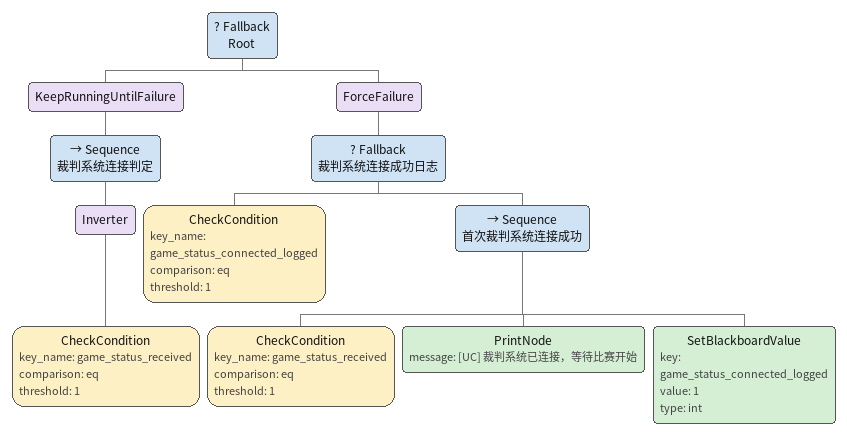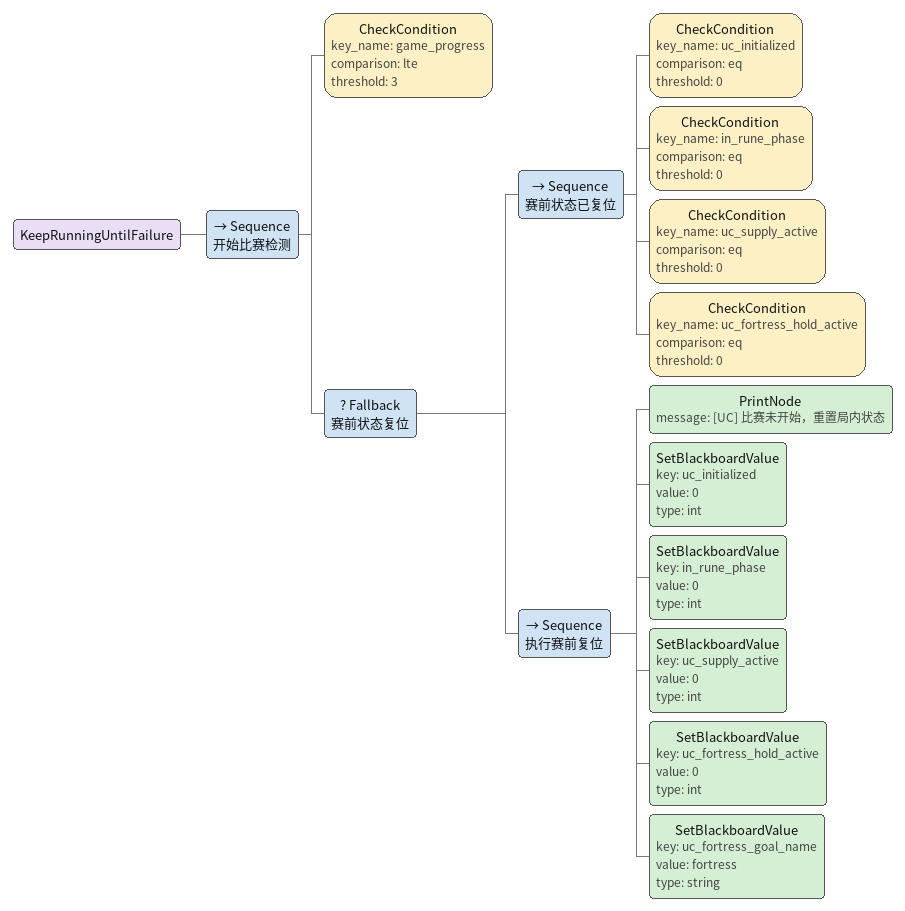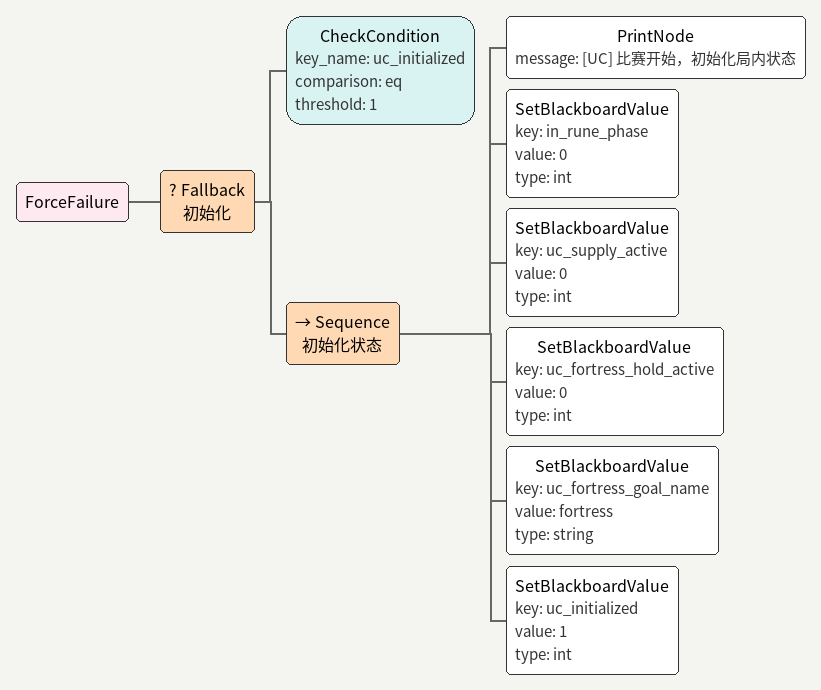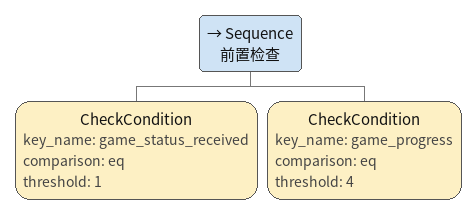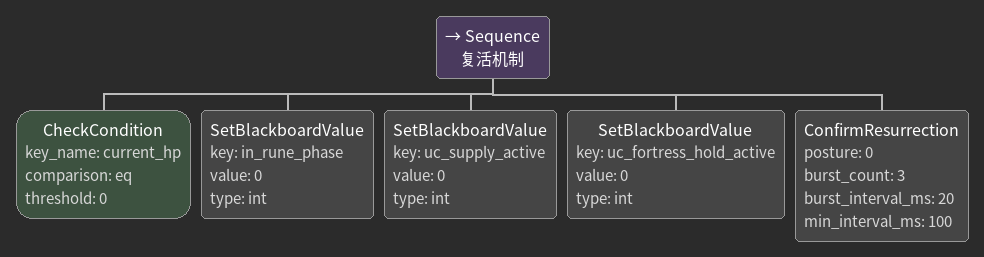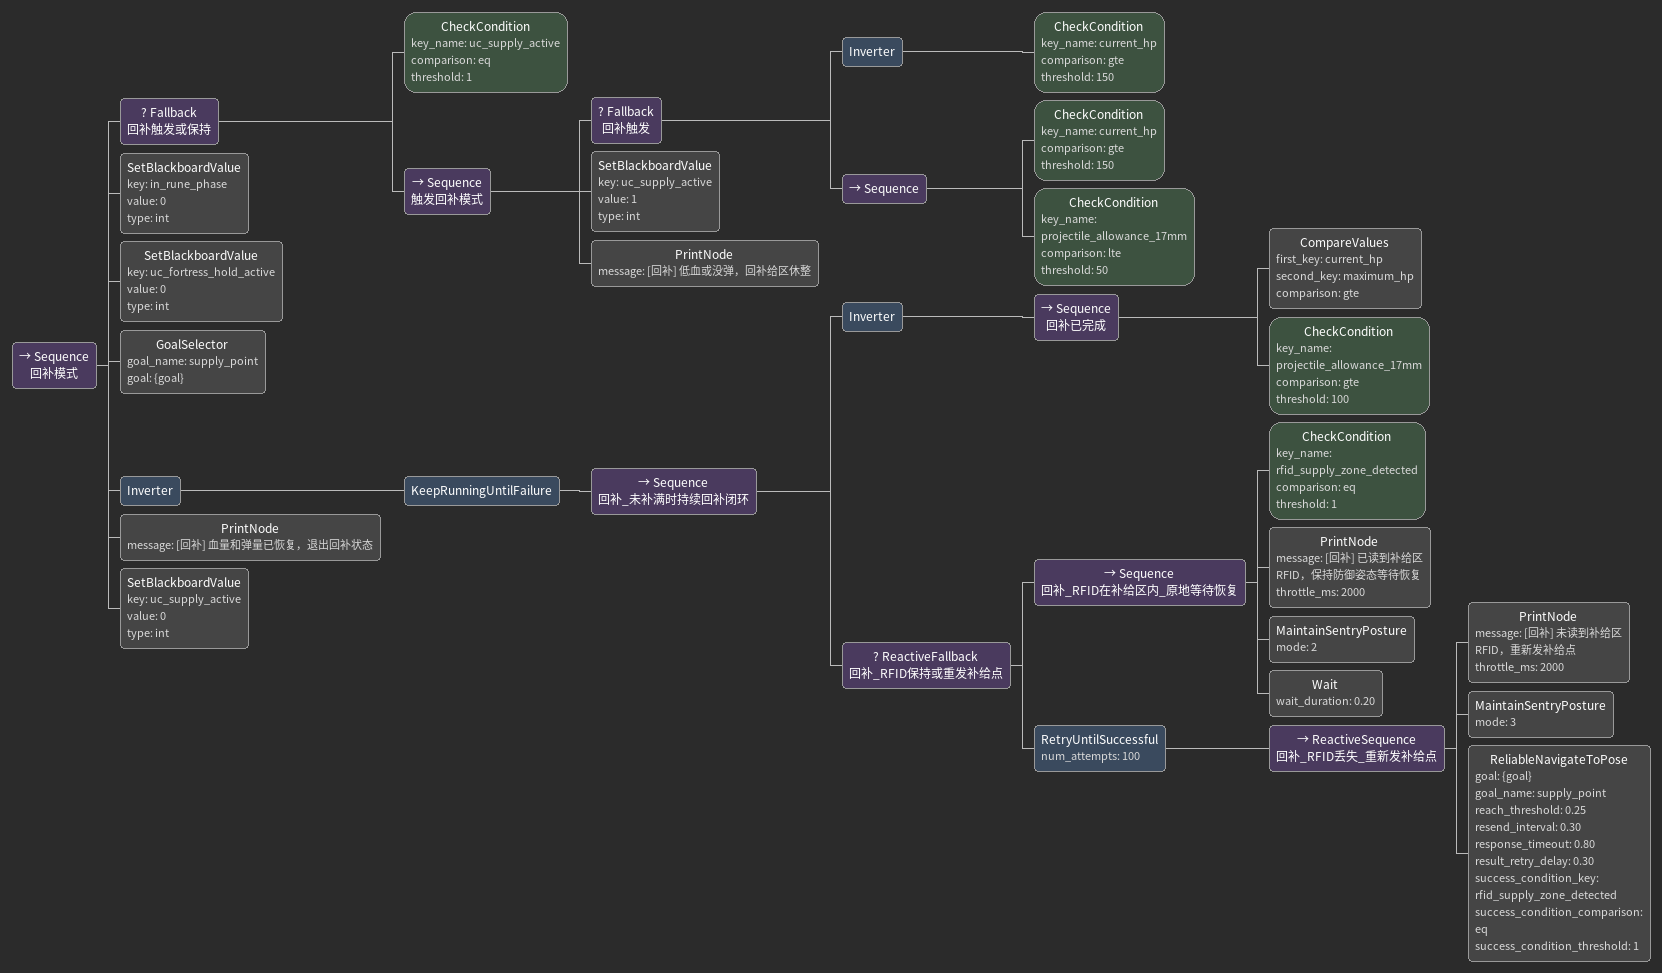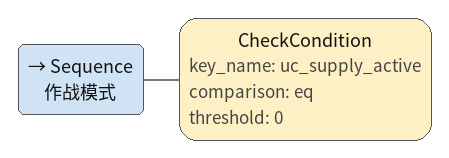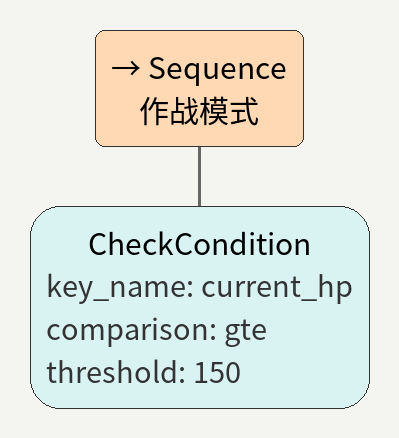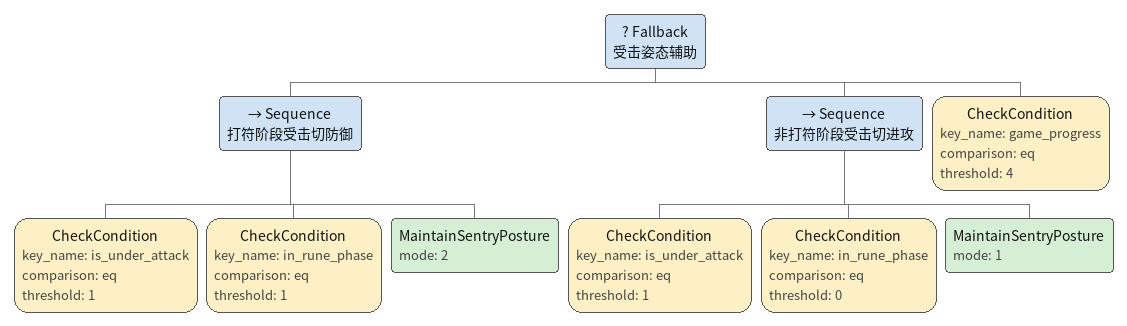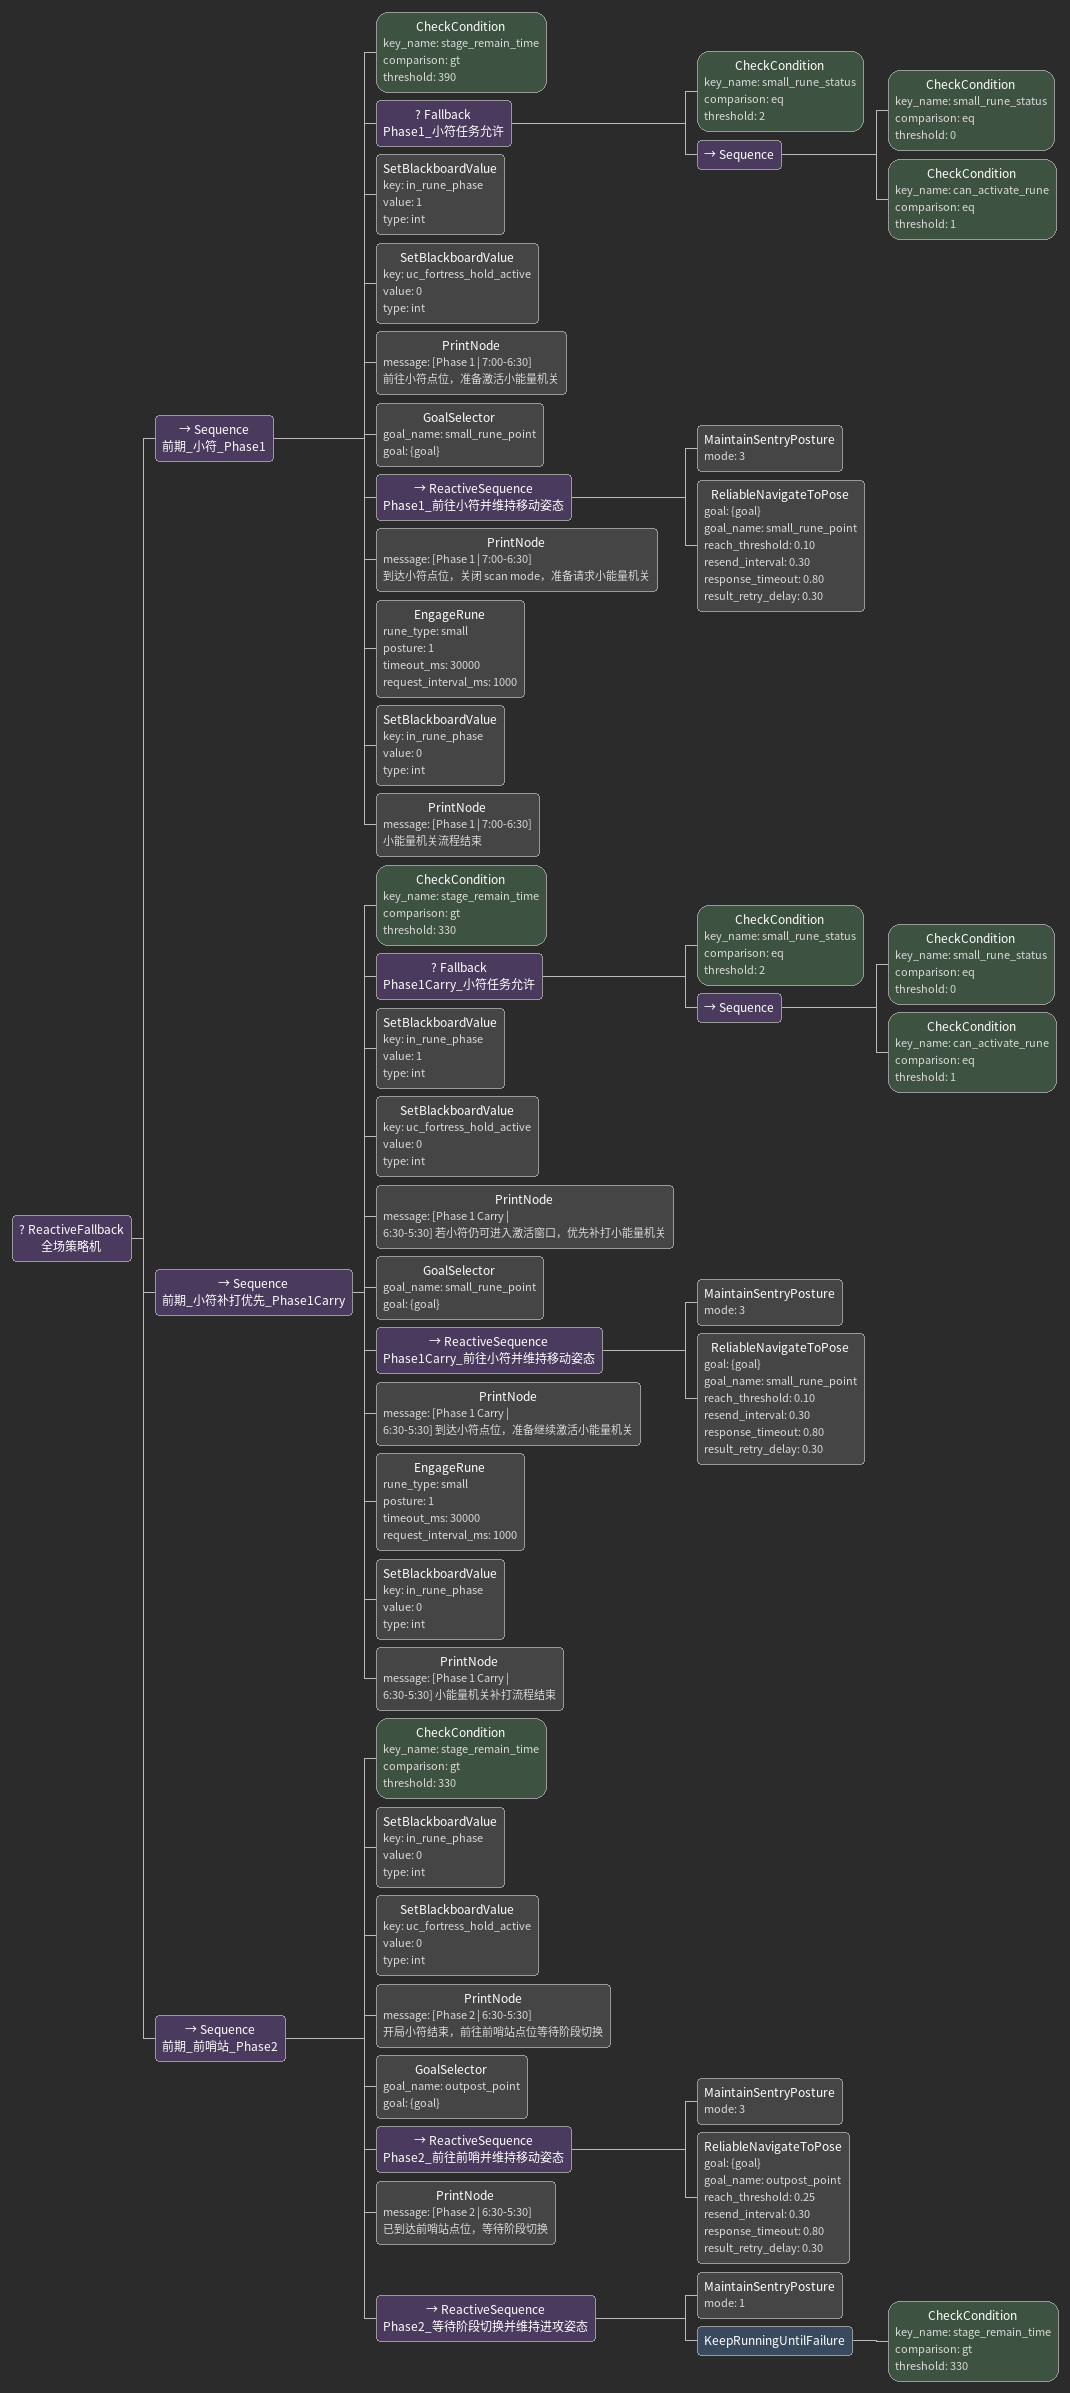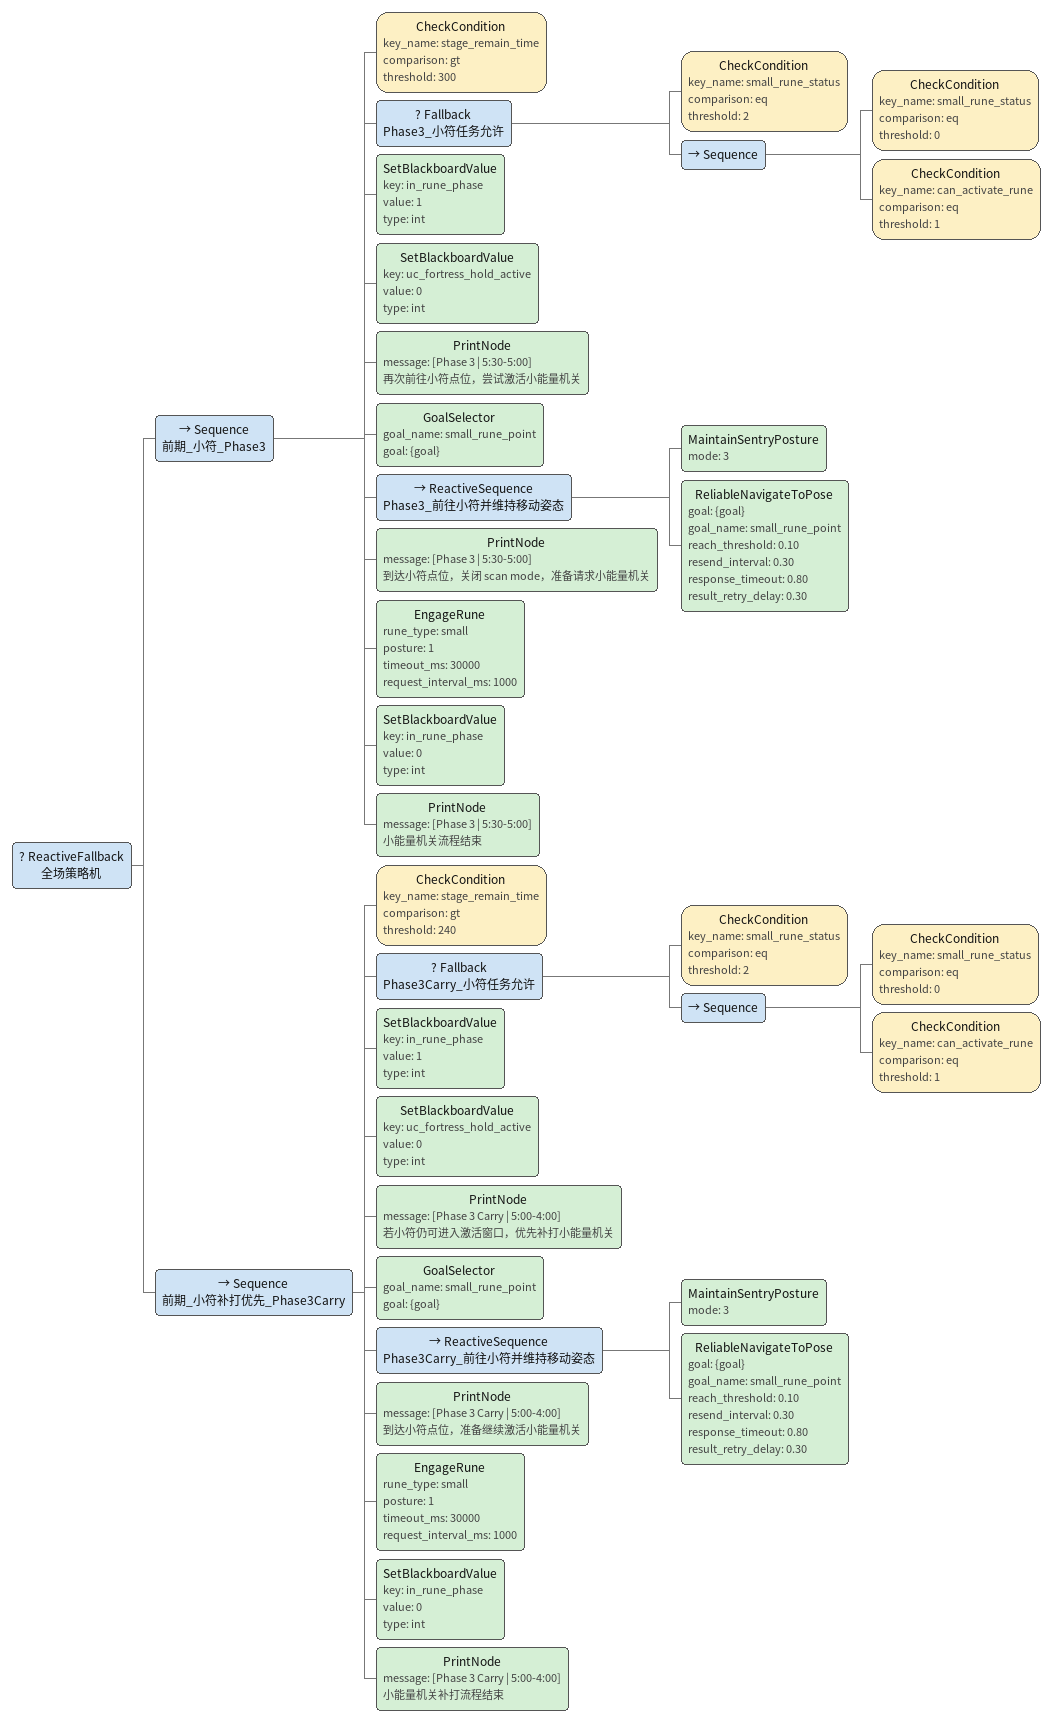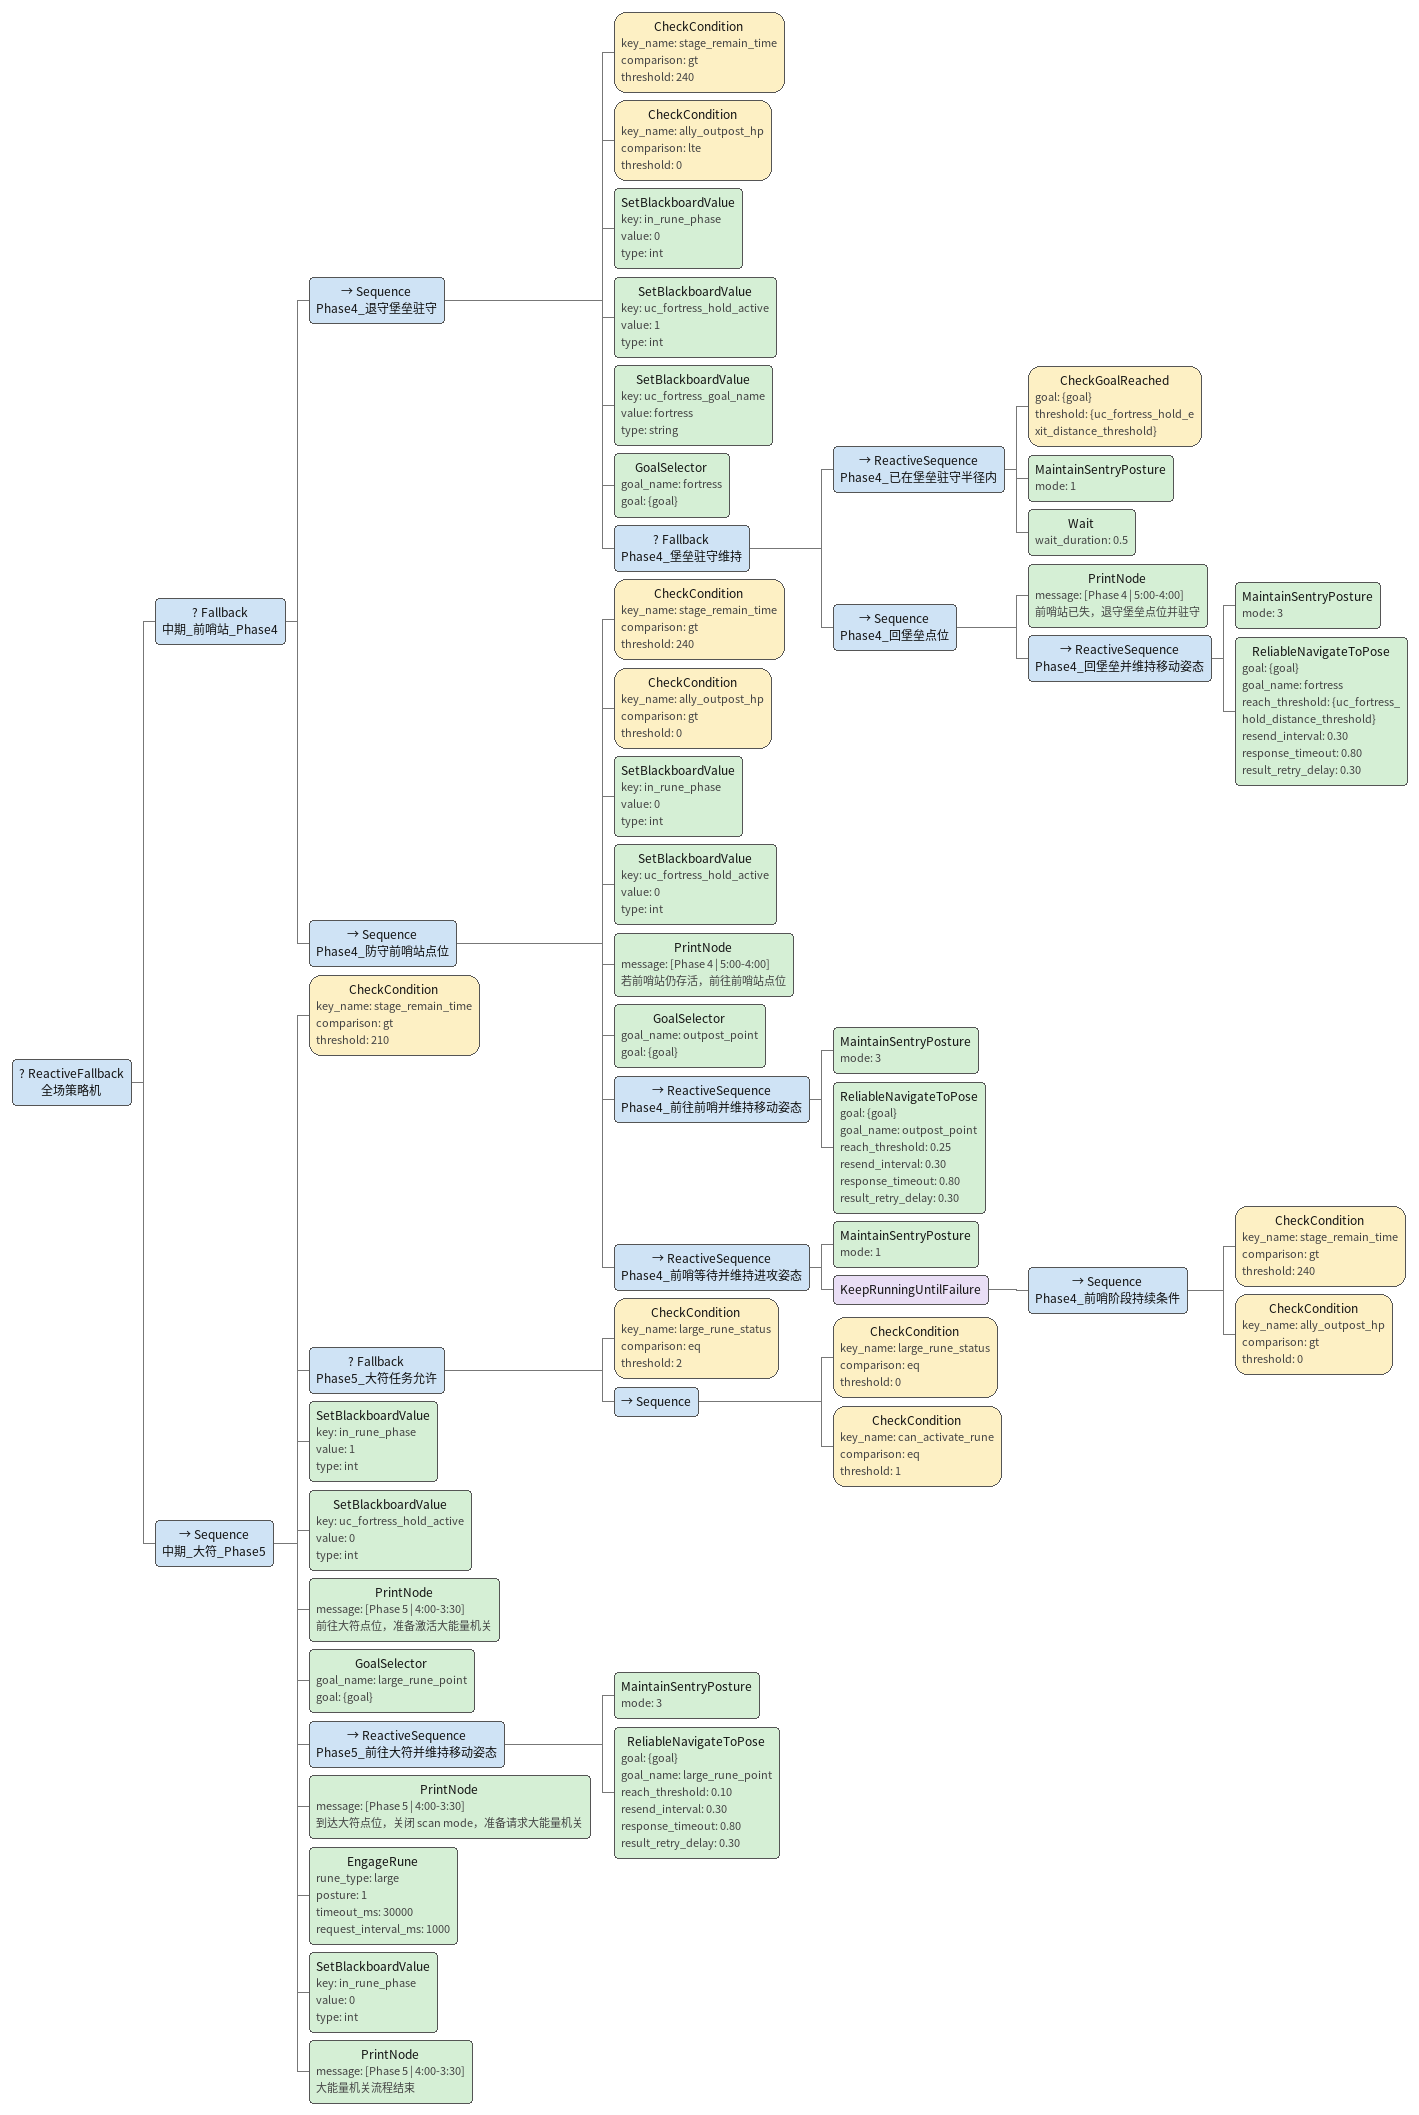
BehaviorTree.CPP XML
<Fallback name="Root">
  <KeepRunningUntilFailure>
    <Sequence name="裁判系统连接判定">
      <Inverter>
        <CheckCondition key_name="game_status_received" comparison="eq" threshold="1"/>
      </Inverter>
    </Sequence>
  </KeepRunningUntilFailure>
  <ForceFailure>
    <Fallback name="裁判系统连接成功日志">
      <CheckCondition key_name="game_status_connected_logged" comparison="eq" threshold="1"/>
      <Sequence name="首次裁判系统连接成功">
        <CheckCondition key_name="game_status_received" comparison="eq" threshold="1"/>
        <PrintNode message="[UC] 裁判系统已连接，等待比赛开始"/>
        <SetBlackboardValue key="game_status_connected_logged" value="1" type="int"/>
      </Sequence>
    </Fallback>
  </ForceFailure>
</Fallback>

<KeepRunningUntilFailure>
  <Sequence name="开始比赛检测">
    <CheckCondition key_name="game_progress" comparison="lte" threshold="3"/>
    <Fallback name="赛前状态复位">
      <Sequence name="赛前状态已复位">
        <CheckCondition key_name="uc_initialized" comparison="eq" threshold="0"/>
        <CheckCondition key_name="in_rune_phase" comparison="eq" threshold="0"/>
        <CheckCondition key_name="uc_supply_active" comparison="eq" threshold="0"/>
        <CheckCondition key_name="uc_fortress_hold_active" comparison="eq" threshold="0"/>
      </Sequence>
      <Sequence name="执行赛前复位">
        <PrintNode message="[UC] 比赛未开始，重置局内状态"/>
        <SetBlackboardValue key="uc_initialized" value="0" type="int"/>
        <SetBlackboardValue key="in_rune_phase" value="0" type="int"/>
        <SetBlackboardValue key="uc_supply_active" value="0" type="int"/>
        <SetBlackboardValue key="uc_fortress_hold_active" value="0" type="int"/>
        <SetBlackboardValue key="uc_fortress_goal_name" value="fortress" type="string"/>
      </Sequence>
    </Fallback>
  </Sequence>
</KeepRunningUntilFailure>

<ForceFailure>
  <Fallback name="初始化">
    <CheckCondition key_name="uc_initialized" comparison="eq" threshold="1"/>
    <Sequence name="初始化状态">
      <PrintNode message="[UC] 比赛开始，初始化局内状态"/>
      <SetBlackboardValue key="in_rune_phase" value="0" type="int"/>
      <SetBlackboardValue key="uc_supply_active" value="0" type="int"/>
      <SetBlackboardValue key="uc_fortress_hold_active" value="0" type="int"/>
      <SetBlackboardValue key="uc_fortress_goal_name" value="fortress" type="string"/>
      <SetBlackboardValue key="uc_initialized" value="1" type="int"/>
    </Sequence>
  </Fallback>
</ForceFailure>

<Sequence name="前置检查">
  <CheckCondition key_name="game_status_received" comparison="eq" threshold="1"/>
  <CheckCondition key_name="game_progress" comparison="eq" threshold="4"/>
</Sequence>

<Sequence name="复活机制">
  <CheckCondition key_name="current_hp" comparison="eq" threshold="0"/>
  <SetBlackboardValue key="in_rune_phase" value="0" type="int"/>
  <SetBlackboardValue key="uc_supply_active" value="0" type="int"/>
  <SetBlackboardValue key="uc_fortress_hold_active" value="0" type="int"/>
  <ConfirmResurrection posture="0" burst_count="3" burst_interval_ms="20" min_interval_ms="100"/>
</Sequence>

<Sequence name="回补模式">
  <Fallback name="回补触发或保持">
    <CheckCondition key_name="uc_supply_active" comparison="eq" threshold="1"/>
    <Sequence name="触发回补模式">
      <Fallback name="回补触发">
        <Inverter>
          <CheckCondition key_name="current_hp" comparison="gte" threshold="150"/>
        </Inverter>
        <Sequence>
          <CheckCondition key_name="current_hp" comparison="gte" threshold="150"/>
          <CheckCondition key_name="projectile_allowance_17mm" comparison="lte" threshold="50"/>
        </Sequence>
      </Fallback>
      <SetBlackboardValue key="uc_supply_active" value="1" type="int"/>
      <PrintNode message="[回补] 低血或没弹，回补给区休整"/>
    </Sequence>
  </Fallback>
  <SetBlackboardValue key="in_rune_phase" value="0" type="int"/>
  <SetBlackboardValue key="uc_fortress_hold_active" value="0" type="int"/>
  <GoalSelector goal_name="supply_point" goal="{goal}"/>
  <Inverter>
    <KeepRunningUntilFailure>
      <Sequence name="回补_未补满时持续回补闭环">
        <Inverter>
          <Sequence name="回补已完成">
            <CompareValues first_key="current_hp" second_key="maximum_hp" comparison="gte"/>
            <CheckCondition key_name="projectile_allowance_17mm" comparison="gte" threshold="100"/>
          </Sequence>
        </Inverter>
        <ReactiveFallback name="回补_RFID保持或重发补给点">
          <Sequence name="回补_RFID在补给区内_原地等待恢复">
            <CheckCondition key_name="rfid_supply_zone_detected" comparison="eq" threshold="1"/>
            <PrintNode message="[回补] 已读到补给区 RFID，保持防御姿态等待恢复" throttle_ms="2000"/>
            <MaintainSentryPosture mode="2"/>
            <Wait wait_duration="0.20"/>
          </Sequence>
          <RetryUntilSuccessful num_attempts="100">
            <ReactiveSequence name="回补_RFID丢失_重新发补给点">
              <PrintNode message="[回补] 未读到补给区 RFID，重新发补给点" throttle_ms="2000"/>
              <MaintainSentryPosture mode="3"/>
              <ReliableNavigateToPose goal="{goal}" goal_name="supply_point" reach_threshold="0.25" resend_interval="0.30" response_timeout="0.80" result_retry_delay="0.30" success_condition_key="rfid_supply_zone_detected" success_condition_comparison="eq" success_condition_threshold="1"/>
            </ReactiveSequence>
          </RetryUntilSuccessful>
        </ReactiveFallback>
      </Sequence>
    </KeepRunningUntilFailure>
  </Inverter>
  <PrintNode message="[回补] 血量和弹量已恢复，退出回补状态"/>
  <SetBlackboardValue key="uc_supply_active" value="0" type="int"/>
</Sequence>

<Sequence name="作战模式">
  <CheckCondition key_name="uc_supply_active" comparison="eq" threshold="0"/>
</Sequence>

<Sequence name="作战模式">
  <CheckCondition key_name="current_hp" comparison="gte" threshold="150"/>
</Sequence>

<Fallback name="受击姿态辅助">
  <Sequence name="打符阶段受击切防御">
    <CheckCondition key_name="is_under_attack" comparison="eq" threshold="1"/>
    <CheckCondition key_name="in_rune_phase" comparison="eq" threshold="1"/>
    <MaintainSentryPosture mode="2"/>
  </Sequence>
  <Sequence name="非打符阶段受击切进攻">
    <CheckCondition key_name="is_under_attack" comparison="eq" threshold="1"/>
    <CheckCondition key_name="in_rune_phase" comparison="eq" threshold="0"/>
    <MaintainSentryPosture mode="1"/>
  </Sequence>
  <CheckCondition key_name="game_progress" comparison="eq" threshold="4"/>
</Fallback>

<ReactiveFallback name="全场策略机">
  <Sequence name="前期_小符_Phase1">
    <CheckCondition key_name="stage_remain_time" comparison="gt" threshold="390"/>
    <Fallback name="Phase1_小符任务允许">
      <CheckCondition key_name="small_rune_status" comparison="eq" threshold="2"/>
      <Sequence>
        <CheckCondition key_name="small_rune_status" comparison="eq" threshold="0"/>
        <CheckCondition key_name="can_activate_rune" comparison="eq" threshold="1"/>
      </Sequence>
    </Fallback>
    <SetBlackboardValue key="in_rune_phase" value="1" type="int"/>
    <SetBlackboardValue key="uc_fortress_hold_active" value="0" type="int"/>
    <PrintNode message="[Phase 1 | 7:00-6:30] 前往小符点位，准备激活小能量机关"/>
    <GoalSelector goal_name="small_rune_point" goal="{goal}"/>
    <ReactiveSequence name="Phase1_前往小符并维持移动姿态">
      <MaintainSentryPosture mode="3"/>
      <ReliableNavigateToPose goal="{goal}" goal_name="small_rune_point" reach_threshold="0.10" resend_interval="0.30" response_timeout="0.80" result_retry_delay="0.30"/>
    </ReactiveSequence>
    <PrintNode message="[Phase 1 | 7:00-6:30] 到达小符点位，关闭 scan mode，准备请求小能量机关"/>
    <EngageRune rune_type="small" posture="1" timeout_ms="30000" request_interval_ms="1000"/>
    <SetBlackboardValue key="in_rune_phase" value="0" type="int"/>
    <PrintNode message="[Phase 1 | 7:00-6:30] 小能量机关流程结束"/>
  </Sequence>
  <Sequence name="前期_小符补打优先_Phase1Carry">
    <CheckCondition key_name="stage_remain_time" comparison="gt" threshold="330"/>
    <Fallback name="Phase1Carry_小符任务允许">
      <CheckCondition key_name="small_rune_status" comparison="eq" threshold="2"/>
      <Sequence>
        <CheckCondition key_name="small_rune_status" comparison="eq" threshold="0"/>
        <CheckCondition key_name="can_activate_rune" comparison="eq" threshold="1"/>
      </Sequence>
    </Fallback>
    <SetBlackboardValue key="in_rune_phase" value="1" type="int"/>
    <SetBlackboardValue key="uc_fortress_hold_active" value="0" type="int"/>
    <PrintNode message="[Phase 1 Carry | 6:30-5:30] 若小符仍可进入激活窗口，优先补打小能量机关"/>
    <GoalSelector goal_name="small_rune_point" goal="{goal}"/>
    <ReactiveSequence name="Phase1Carry_前往小符并维持移动姿态">
      <MaintainSentryPosture mode="3"/>
      <ReliableNavigateToPose goal="{goal}" goal_name="small_rune_point" reach_threshold="0.10" resend_interval="0.30" response_timeout="0.80" result_retry_delay="0.30"/>
    </ReactiveSequence>
    <PrintNode message="[Phase 1 Carry | 6:30-5:30] 到达小符点位，准备继续激活小能量机关"/>
    <EngageRune rune_type="small" posture="1" timeout_ms="30000" request_interval_ms="1000"/>
    <SetBlackboardValue key="in_rune_phase" value="0" type="int"/>
    <PrintNode message="[Phase 1 Carry | 6:30-5:30] 小能量机关补打流程结束"/>
  </Sequence>
  <Sequence name="前期_前哨站_Phase2">
    <CheckCondition key_name="stage_remain_time" comparison="gt" threshold="330"/>
    <SetBlackboardValue key="in_rune_phase" value="0" type="int"/>
    <SetBlackboardValue key="uc_fortress_hold_active" value="0" type="int"/>
    <PrintNode message="[Phase 2 | 6:30-5:30] 开局小符结束，前往前哨站点位等待阶段切换"/>
    <GoalSelector goal_name="outpost_point" goal="{goal}"/>
    <ReactiveSequence name="Phase2_前往前哨并维持移动姿态">
      <MaintainSentryPosture mode="3"/>
      <ReliableNavigateToPose goal="{goal}" goal_name="outpost_point" reach_threshold="0.25" resend_interval="0.30" response_timeout="0.80" result_retry_delay="0.30"/>
    </ReactiveSequence>
    <PrintNode message="[Phase 2 | 6:30-5:30] 已到达前哨站点位，等待阶段切换"/>
    <ReactiveSequence name="Phase2_等待阶段切换并维持进攻姿态">
      <MaintainSentryPosture mode="1"/>
      <KeepRunningUntilFailure>
        <CheckCondition key_name="stage_remain_time" comparison="gt" threshold="330"/>
      </KeepRunningUntilFailure>
    </ReactiveSequence>
  </Sequence>
</ReactiveFallback>

<ReactiveFallback name="全场策略机">
  <Sequence name="前期_小符_Phase3">
    <CheckCondition key_name="stage_remain_time" comparison="gt" threshold="300"/>
    <Fallback name="Phase3_小符任务允许">
      <CheckCondition key_name="small_rune_status" comparison="eq" threshold="2"/>
      <Sequence>
        <CheckCondition key_name="small_rune_status" comparison="eq" threshold="0"/>
        <CheckCondition key_name="can_activate_rune" comparison="eq" threshold="1"/>
      </Sequence>
    </Fallback>
    <SetBlackboardValue key="in_rune_phase" value="1" type="int"/>
    <SetBlackboardValue key="uc_fortress_hold_active" value="0" type="int"/>
    <PrintNode message="[Phase 3 | 5:30-5:00] 再次前往小符点位，尝试激活小能量机关"/>
    <GoalSelector goal_name="small_rune_point" goal="{goal}"/>
    <ReactiveSequence name="Phase3_前往小符并维持移动姿态">
      <MaintainSentryPosture mode="3"/>
      <ReliableNavigateToPose goal="{goal}" goal_name="small_rune_point" reach_threshold="0.10" resend_interval="0.30" response_timeout="0.80" result_retry_delay="0.30"/>
    </ReactiveSequence>
    <PrintNode message="[Phase 3 | 5:30-5:00] 到达小符点位，关闭 scan mode，准备请求小能量机关"/>
    <EngageRune rune_type="small" posture="1" timeout_ms="30000" request_interval_ms="1000"/>
    <SetBlackboardValue key="in_rune_phase" value="0" type="int"/>
    <PrintNode message="[Phase 3 | 5:30-5:00] 小能量机关流程结束"/>
  </Sequence>
  <Sequence name="前期_小符补打优先_Phase3Carry">
    <CheckCondition key_name="stage_remain_time" comparison="gt" threshold="240"/>
    <Fallback name="Phase3Carry_小符任务允许">
      <CheckCondition key_name="small_rune_status" comparison="eq" threshold="2"/>
      <Sequence>
        <CheckCondition key_name="small_rune_status" comparison="eq" threshold="0"/>
        <CheckCondition key_name="can_activate_rune" comparison="eq" threshold="1"/>
      </Sequence>
    </Fallback>
    <SetBlackboardValue key="in_rune_phase" value="1" type="int"/>
    <SetBlackboardValue key="uc_fortress_hold_active" value="0" type="int"/>
    <PrintNode message="[Phase 3 Carry | 5:00-4:00] 若小符仍可进入激活窗口，优先补打小能量机关"/>
    <GoalSelector goal_name="small_rune_point" goal="{goal}"/>
    <ReactiveSequence name="Phase3Carry_前往小符并维持移动姿态">
      <MaintainSentryPosture mode="3"/>
      <ReliableNavigateToPose goal="{goal}" goal_name="small_rune_point" reach_threshold="0.10" resend_interval="0.30" response_timeout="0.80" result_retry_delay="0.30"/>
    </ReactiveSequence>
    <PrintNode message="[Phase 3 Carry | 5:00-4:00] 到达小符点位，准备继续激活小能量机关"/>
    <EngageRune rune_type="small" posture="1" timeout_ms="30000" request_interval_ms="1000"/>
    <SetBlackboardValue key="in_rune_phase" value="0" type="int"/>
    <PrintNode message="[Phase 3 Carry | 5:00-4:00] 小能量机关补打流程结束"/>
  </Sequence>
</ReactiveFallback>

<ReactiveFallback name="全场策略机">
  <Fallback name="中期_前哨站_Phase4">
    <Sequence name="Phase4_退守堡垒驻守">
      <CheckCondition key_name="stage_remain_time" comparison="gt" threshold="240"/>
      <CheckCondition key_name="ally_outpost_hp" comparison="lte" threshold="0"/>
      <SetBlackboardValue key="in_rune_phase" value="0" type="int"/>
      <SetBlackboardValue key="uc_fortress_hold_active" value="1" type="int"/>
      <SetBlackboardValue key="uc_fortress_goal_name" value="fortress" type="string"/>
      <GoalSelector goal_name="fortress" goal="{goal}"/>
      <Fallback name="Phase4_堡垒驻守维持">
        <ReactiveSequence name="Phase4_已在堡垒驻守半径内">
          <CheckGoalReached goal="{goal}" threshold="{uc_fortress_hold_exit_distance_threshold}"/>
          <MaintainSentryPosture mode="1"/>
          <Wait wait_duration="0.5"/>
        </ReactiveSequence>
        <Sequence name="Phase4_回堡垒点位">
          <PrintNode message="[Phase 4 | 5:00-4:00] 前哨站已失，退守堡垒点位并驻守"/>
          <ReactiveSequence name="Phase4_回堡垒并维持移动姿态">
            <MaintainSentryPosture mode="3"/>
            <ReliableNavigateToPose goal="{goal}" goal_name="fortress" reach_threshold="{uc_fortress_hold_distance_threshold}" resend_interval="0.30" response_timeout="0.80" result_retry_delay="0.30"/>
          </ReactiveSequence>
        </Sequence>
      </Fallback>
    </Sequence>
    <Sequence name="Phase4_防守前哨站点位">
      <CheckCondition key_name="stage_remain_time" comparison="gt" threshold="240"/>
      <CheckCondition key_name="ally_outpost_hp" comparison="gt" threshold="0"/>
      <SetBlackboardValue key="in_rune_phase" value="0" type="int"/>
      <SetBlackboardValue key="uc_fortress_hold_active" value="0" type="int"/>
      <PrintNode message="[Phase 4 | 5:00-4:00] 若前哨站仍存活，前往前哨站点位"/>
      <GoalSelector goal_name="outpost_point" goal="{goal}"/>
      <ReactiveSequence name="Phase4_前往前哨并维持移动姿态">
        <MaintainSentryPosture mode="3"/>
        <ReliableNavigateToPose goal="{goal}" goal_name="outpost_point" reach_threshold="0.25" resend_interval="0.30" response_timeout="0.80" result_retry_delay="0.30"/>
      </ReactiveSequence>
      <ReactiveSequence name="Phase4_前哨等待并维持进攻姿态">
        <MaintainSentryPosture mode="1"/>
        <KeepRunningUntilFailure>
          <Sequence name="Phase4_前哨阶段持续条件">
            <CheckCondition key_name="stage_remain_time" comparison="gt" threshold="240"/>
            <CheckCondition key_name="ally_outpost_hp" comparison="gt" threshold="0"/>
          </Sequence>
        </KeepRunningUntilFailure>
      </ReactiveSequence>
    </Sequence>
  </Fallback>
  <Sequence name="中期_大符_Phase5">
    <CheckCondition key_name="stage_remain_time" comparison="gt" threshold="210"/>
    <Fallback name="Phase5_大符任务允许">
      <CheckCondition key_name="large_rune_status" comparison="eq" threshold="2"/>
      <Sequence>
        <CheckCondition key_name="large_rune_status" comparison="eq" threshold="0"/>
        <CheckCondition key_name="can_activate_rune" comparison="eq" threshold="1"/>
      </Sequence>
    </Fallback>
    <SetBlackboardValue key="in_rune_phase" value="1" type="int"/>
    <SetBlackboardValue key="uc_fortress_hold_active" value="0" type="int"/>
    <PrintNode message="[Phase 5 | 4:00-3:30] 前往大符点位，准备激活大能量机关"/>
    <GoalSelector goal_name="large_rune_point" goal="{goal}"/>
    <ReactiveSequence name="Phase5_前往大符并维持移动姿态">
      <MaintainSentryPosture mode="3"/>
      <ReliableNavigateToPose goal="{goal}" goal_name="large_rune_point" reach_threshold="0.10" resend_interval="0.30" response_timeout="0.80" result_retry_delay="0.30"/>
    </ReactiveSequence>
    <PrintNode message="[Phase 5 | 4:00-3:30] 到达大符点位，关闭 scan mode，准备请求大能量机关"/>
    <EngageRune rune_type="large" posture="1" timeout_ms="30000" request_interval_ms="1000"/>
    <SetBlackboardValue key="in_rune_phase" value="0" type="int"/>
    <PrintNode message="[Phase 5 | 4:00-3:30] 大能量机关流程结束"/>
  </Sequence>
</ReactiveFallback>
